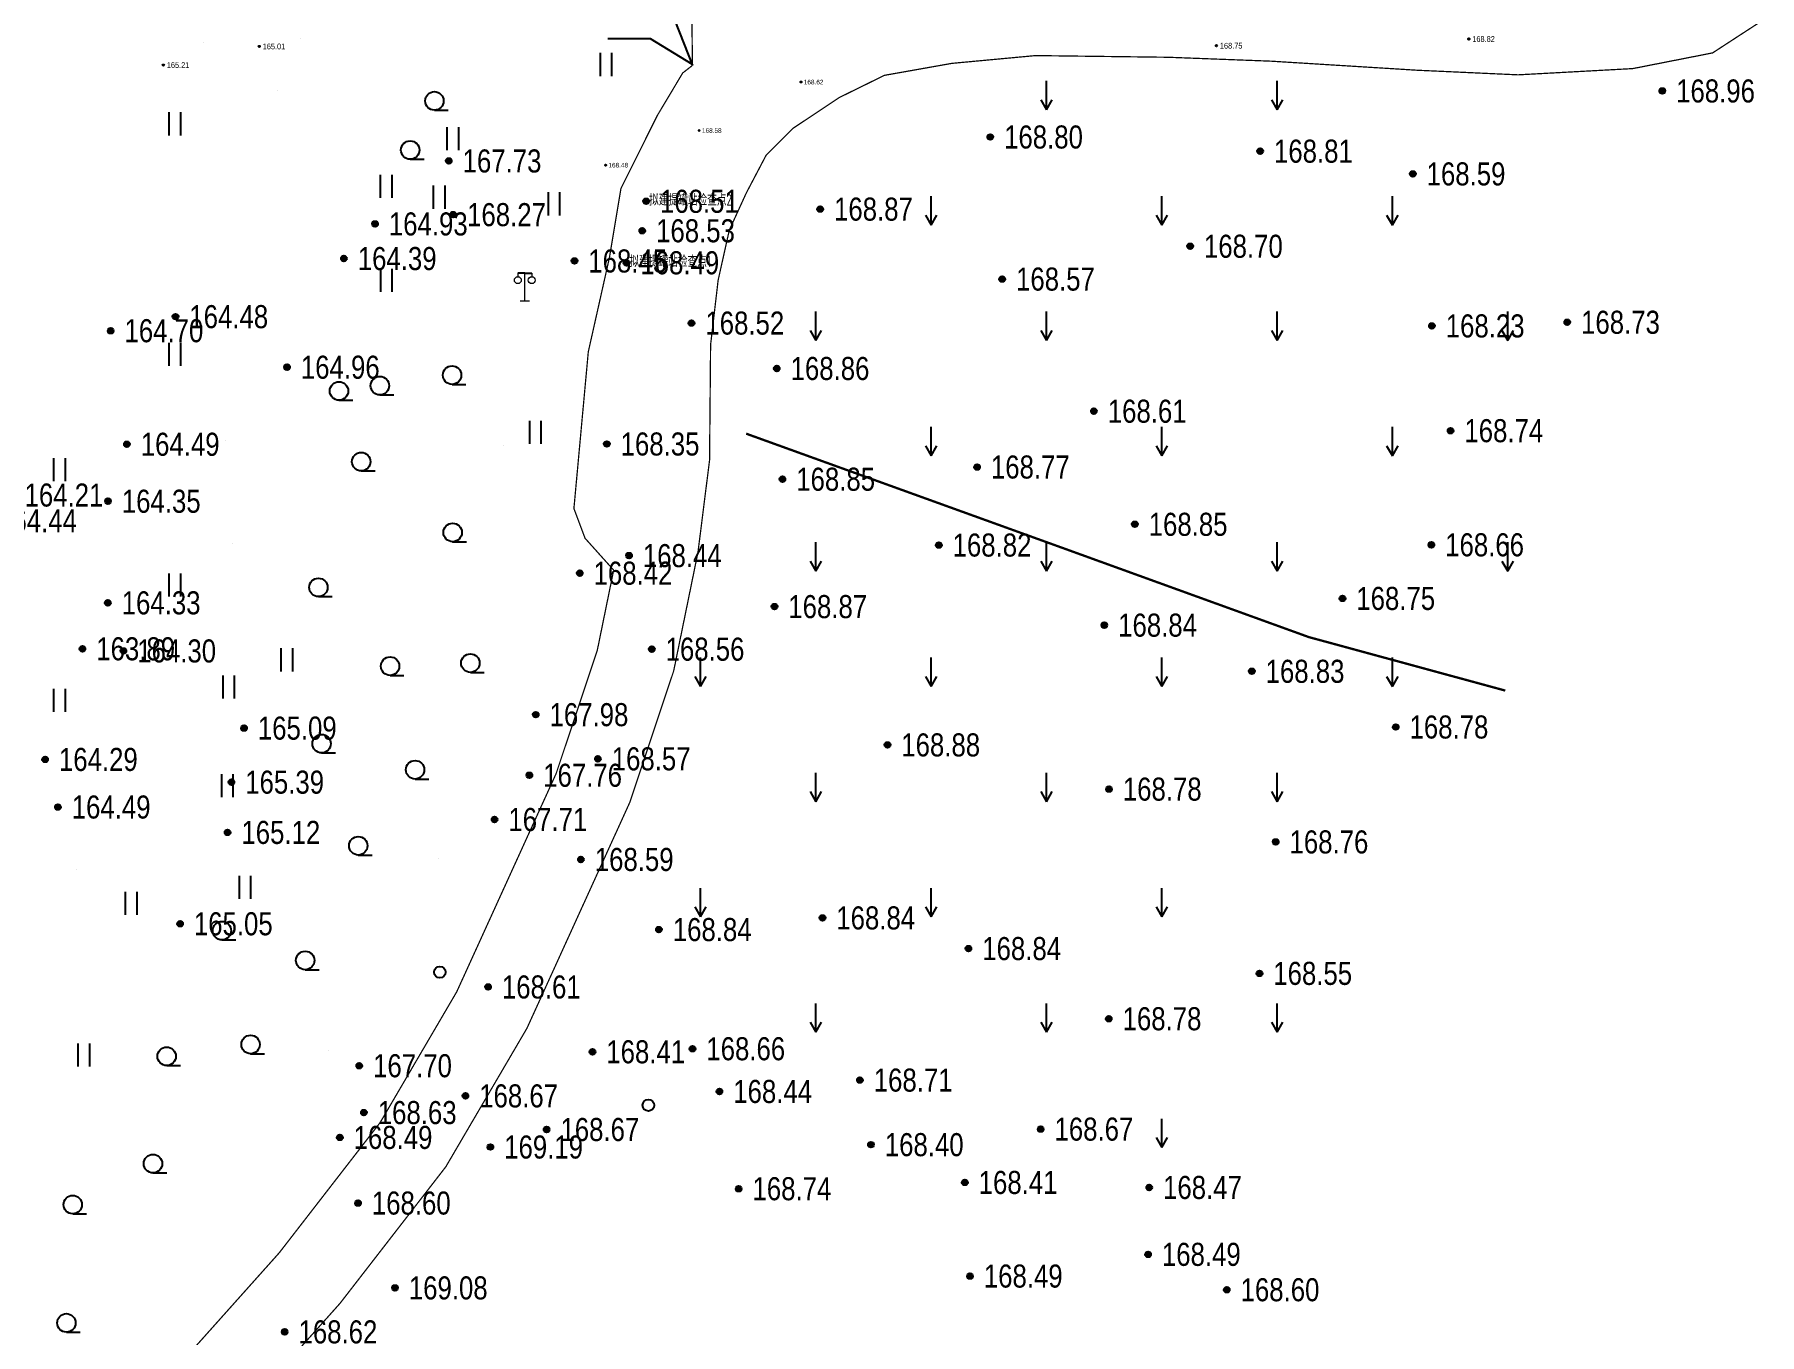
# Model space of a CAD drawing. Header units: inches. Extents: x 574207 to 574416, y 2880304 to 2880589.
# Drawn here: x 574325.8 to 574400.6, y 2880368.2 to 2880424.6 of the extents above; entities that cross this region are included whole.
import ezdxf
from ezdxf.enums import TextEntityAlignment as Align

# ---------------------------------------------------------------- set-up
doc = ezdxf.new("R2010")
doc.units = ezdxf.units.IN
doc.header["$MEASUREMENT"] = 0
doc.linetypes.add('X0', pattern=[4, 3, -1])
for name, color, linetype in [('DIM_LEAD', 3, 'Continuous'), ('DLDW', 8, 'Continuous'), ('DLSS', 8, 'Continuous'), ('DMTZ', 8, 'Continuous'), ('GCD', 8, 'Continuous'), ('GXYZ', 8, 'Continuous'), ('JMD', 8, 'Continuous'), ('SXSS', 5, 'Continuous'), ('YHJ_剖面_梁板', 4, 'Continuous'), ('ZBTZ', 8, 'Continuous'), ('zdh', 7, 'Continuous')]:
    doc.layers.add(name, color=color, linetype=linetype)
doc.styles.get("Standard").update_dxf_attribs({"font": 'arial.ttf'})
doc.styles.add('TSSD_Rein', font='tssdeng.shx', dxfattribs={"width": 0.7, "bigfont": 'hztxt.shx'})
doc.linetypes.add('10411', pattern='A,2,[150,AAA.SHX,S=0.5,R=0,X=0,Y=0.5],2,[151,AAA.SHX,S=1,R=0,X=0,Y=3],1e-11', length=4)
doc.linetypes.add('1161', pattern='A,0,[149,AAA.SHX,S=0.15,R=0,X=0,Y=0],-1.6', length=1.6)
doc.linetypes.add('444', pattern='A,4.5,[145,AAA.SHX,S=1,R=0,X=0,Y=1],4.5,-0.5,[146,AAA.SHX,S=1,R=0,X=0,Y=0],-0.5', length=10)

# ---------------------------------------------------------------- blocks, each defined once
blk = doc.blocks.new('gc200')
h = blk.add_hatch(color=256)
edge = h.paths.add_edge_path()
edge.add_arc((0, 0), 0.25, 0, 360)
blk.add_circle((0, 0), 0.25)
blk = doc.blocks.new('gc097')
at = {"lineweight": 15}
for p, q in [((-0.6, 2.4), (-0.6, 2.1)), ((0, 0), (0, 2.4)), ((0.6, 2.4), (0.6, 2.1)), ((-0.4, 0), (0.4, 0))]:
    blk.add_line(p, q, dxfattribs=at)
for q in [(-0.6, 2.4), (0.6, 2.4)]:
    blk.add_line((0, 2.4), q)
for centre in [(-0.6, 1.8), (0.6, 1.8)]:
    blk.add_circle(centre, 0.3, dxfattribs=at)
blk = doc.blocks.new('gc170')
at = {"linetype": 'Continuous'}
blk.add_circle((0, 0), 0.5, dxfattribs=at)
blk = doc.blocks.new('gc121')
for p, q in [((-0.5, 0), (-0.5, 2)), ((0.5, 0), (0.5, 2))]:
    blk.add_line(p, q)
blk = doc.blocks.new('gc208')
blk.add_line((0, -0.8), (1.2, -0.8))
blk.add_circle((0, 0), 0.8)
blk = doc.blocks.new('gc120')
for p, q in [((0, 0), (0, 2.5)), ((-0.5, 0.87), (0, 0)), ((0, 0), (0.5, 0.87))]:
    blk.add_line(p, q)

msp = doc.modelspace()

# ---------------------------------------------------------------- linework, layer by layer
at = {"layer": 'DIM_LEAD'}
for p, q in [((574352.518, 2880424.393), (574350.666, 2880424.393)), ((574354.336, 2880423.28), (574352.518, 2880424.393))]:
    msp.add_line(p, q, dxfattribs=at)
at = {"layer": 'DLSS', "color": 4, "linetype": 'Continuous', "const_width": 0.054, "elevation": 162.427, "flags": 128}
msp.add_lwpolyline([(574365.556, 2880459.47), (574365.813, 2880456.766), (574365.813, 2880453.845, -0.156145), (574360.823, 2880441.352, 0.202645), (574354.338, 2880423.243)], format="xyb", dxfattribs=at)
at = {"layer": 'DLSS', "color": 4, "linetype": 'Continuous', "elevation": 162.851, "flags": 128}
for points in [[(574400.581, 2880425.091, 0.054, 0.054, 0), (574398.575, 2880423.785, 0.054, 0.054, 0), (574395.114, 2880423.105, 0.054, 0.054, 0), (574390.14, 2880422.834, 0.054, 0.054, 0), (574385.762, 2880423.034, 0.054, 0.054, 0), (574379.422, 2880423.427, 0.054, 0.054, 0), (574374.97, 2880423.596, 0.054, 0.054, 0), (574369.218, 2880423.669, 0.054, 0.054, 0), (574365.584, 2880423.331, 0.054, 0.054, 0), (574362.661, 2880422.812, 0.054, 0.054, 0), (574360.703, 2880421.849, 0.054, 0.054, 0), (574358.706, 2880420.519, 0.054, 0.054, 0), (574357.534, 2880419.349, 0.054, 0.054, 0), (574356.674, 2880417.714, 0.054, 0.054, 0), (574355.936, 2880416.1, 0.054, 0.054, 0), (574355.452, 2880413.93, 0.054, 0.054, 0), (574355.125, 2880411.129, 0.054, 0.054, 0), (574355.08, 2880406.126, 0.054, 0.054, 0), (574354.579, 2880402.143, 0.054, 0.054, 0), (574353.525, 2880396.99, 0.054, 0.054, 0), (574351.617, 2880391.278, 0.054, 0.054, 0), (574347.161, 2880381.494, 0.054, 0.054, 0), (574343.643, 2880375.488, 0.054, 0.054, 0), (574339.053, 2880369.564, 0.054, 0.054, 0), (574325.969, 2880354.924, 0.054, 0.054, 0)], [(574273.778, 2880322.122, 0.054, 0.054, 0), (574282.54, 2880328.032, 0.054, 0.054, 0), (574286.622, 2880331.244, 0.054, 0.054, 0), (574292.125, 2880335.206, 0.054, 0.054, 0), (574295.344, 2880337.168, 0.054, 0.054, 0), (574301.896, 2880341.257, 0.054, 0.054, 0), (574308.683, 2880344.856, 0.054, 0.054, 0), (574313.934, 2880348.551, 0.054, 0.054, 0), (574323.529, 2880357.334, 0.054, 0.054, 0), (574336.419, 2880371.757, 0.054, 0.054, 0), (574340.799, 2880377.411, 0.054, 0.054, 0), (574344.116, 2880383.074, 0.054, 0.054, 0), (574348.426, 2880392.534, 0.054, 0.054, 0), (574350.211, 2880397.879, 0.054, 0.054, 0), (574350.922, 2880401.358, 0, 0, 0)]]:
    msp.add_lwpolyline(points, format="xyseb", dxfattribs=at)
at = {"layer": 'DLSS', "color": 4, "linetype": 'Continuous', "const_width": 0.054, "elevation": 162.202, "flags": 128}
msp.add_lwpolyline([(574350.922, 2880401.358), (574349.682, 2880402.74), (574349.198, 2880404.031), (574349.822, 2880410.827), (574350.742, 2880414.928), (574351.236, 2880417.901), (574352.815, 2880421.072), (574353.916, 2880422.915), (574354.338, 2880423.243)], dxfattribs=at)
at = {"layer": 'DMTZ', "linetype": '10411', "flags": 128}
for points, elevation in [([(574347.755, 2880400.224, 0.00000216, 0.00000216, 0), (574346.157, 2880406.535, 0.00000216, 0.00000216, 0), (574345.335, 2880414.016, 0.00000216, 0.00000216, 0), (574345.239, 2880419.707, 0.00000216, 0.00000216, 0), (574346.834, 2880425.112, 0.00000216, 0.00000216, 0), (574345.615, 2880433.187, 0.00000216, 0.00000216, 0), (574345.806, 2880442.237, 0.00000216, 0.00000216, 0), (574345.13, 2880452.059, 0.00000216, 0.00000216, 0), (574345.874, 2880468.791, 0.00000216, 0.00000216, 0), (574344.151, 2880475.253, 0.00000216, 0.00000216, 0), (574343.795, 2880481.962, 0.00000216, 0.00000216, 0), (574340.127, 2880491.202, 0.00000216, 0.00000216, 0), (574336.08, 2880503.767, 0.00000216, 0.00000216, 0)], 162.876), ([(574296.053, 2880345.275, 0.00000216, 0.00000216, 0), (574298.173, 2880347.513, 0.00000216, 0.00000216, 0), (574311.243, 2880356.502, 0.00000216, 0.00000216, 0), (574313.638, 2880359.329, 0.00000216, 0.00000216, 0), (574314.025, 2880361.384, 0.00000216, 0.00000216, 0), (574319.726, 2880366.53, 0.00000216, 0.00000216, 0), (574321.833, 2880366.41, 0.00000216, 0.00000216, 0), (574325.256, 2880366.678, 0.00000216, 0.00000216, 0), (574331.143, 2880372.589, 0.00000216, 0.00000216, 0), (574337.889, 2880379.453, 0.00000216, 0.00000216, 0), (574340.895, 2880384.267, 0.00000216, 0.00000216, 0), (574345.884, 2880393.709, 0.00000216, 0.00000216, 0), (574347.715, 2880400.227, 0.00000216, 0.00000216, 0)], 162.029)]:
    msp.add_lwpolyline(points, format="xyseb", dxfattribs=dict(at, elevation=elevation))
at = {"layer": 'JMD', "linetype": '444', "elevation": 162.836, "flags": 128}
msp.add_lwpolyline([(574349.666, 2880397.547, 0.00000216, 0.00000216, 0), (574347.489, 2880391.205, 0.00000216, 0.00000216, 0), (574346.363, 2880388.194, 0.00000216, 0.00000216, 0), (574344.404, 2880384.056, 0.00000216, 0.00000216, 0), (574343.373, 2880382.228, 0.00000216, 0.00000216, 0), (574341.4, 2880378.61, 0.00000216, 0.00000216, 0), (574339.441, 2880376.103, 0.00000216, 0.00000216, 0), (574334.216, 2880370.013, 0.00000216, 0.00000216, 0)], format="xyseb", dxfattribs=at)
at = {"layer": 'SXSS', "color": 5, "linetype": 'X0', "ltscale": 2, "elevation": 157.634, "flags": 128}
msp.add_lwpolyline([(574226.869, 2880304.053, 0.00000216, 0.00000216, 0), (574241.615, 2880313.216, 0.00000216, 0.00000216, 0), (574252.011, 2880318.032, 0.00000216, 0.00000216, 0), (574287.522, 2880346.779, 0.00000216, 0.00000216, 0), (574289.555, 2880349.909, 0.00000216, 0.00000216, 0), (574292.25, 2880351.254, 0.00000216, 0.00000216, 0), (574294.054, 2880354.102, 0.00000216, 0.00000216, 0), (574297.111, 2880356.043, 0.00000216, 0.00000216, 0), (574303.492, 2880356.731, 0.00000216, 0.00000216, 0), (574305.693, 2880358.751, 0.00000216, 0.00000216, 0), (574310.793, 2880364.367, 0.00000216, 0.00000216, 0), (574316.504, 2880371.691, 0.00000216, 0.00000216, 0), (574321.453, 2880375.645, 0.00000216, 0.00000216, 0), (574325.747, 2880381.728, 0.00000216, 0.00000216, 0), (574334.122, 2880399.865, 0.00000216, 0.00000216, 0), (574338.853, 2880413.95, 0.00000216, 0.00000216, 0), (574341.19, 2880420.009, 0.00000216, 0.00000216, 0), (574341.586, 2880428.725, 0.00000216, 0.00000216, 0), (574341.269, 2880440.778, 0.00000216, 0.00000216, 0), (574341.069, 2880462.461, 0.00000216, 0.00000216, 0), (574339.808, 2880474.625, 0.00000216, 0.00000216, 0), (574338.48, 2880482.055, 0.00000216, 0.00000216, 0), (574336.437, 2880488.663, 0.00000216, 0.00000216, 0), (574333.492, 2880496.445, 0.00000216, 0.00000216, 0)], format="xyseb", dxfattribs=at)
at = {"layer": 'YHJ_剖面_梁板', "color": 42}
msp.add_lwpolyline([(574363.408, 2880454.769), (574363.849, 2880453.179, -0.090191), (574362.615, 2880448.778), (574361.005, 2880445.99), (574356.894, 2880439.083), (574354.11, 2880431.881), (574353.182, 2880426.192), (574354.338, 2880423.243)], format="xyb", dxfattribs=at)
at = {"layer": 'ZBTZ', "linetype": '1161', "flags": 128}
for points, elevation in [([(574336.424, 2880422.211, 0.00000216, 0.00000216, 0), (574337.313, 2880424.272, 0.00000216, 0.00000216, 0), (574337.833, 2880426.974, 0.00000216, 0.00000216, 0), (574337.125, 2880435.79, 0.00000216, 0.00000216, 0), (574335.852, 2880436.68, 0.00000216, 0.00000216, 0), (574329.525, 2880435.779, 0.00000216, 0.00000216, 0), (574329.974, 2880432.87, 0.00000216, 0.00000216, 0), (574332.065, 2880429.217, 0.00000216, 0.00000216, 0), (574332.62, 2880427.861, 0.00000216, 0.00000216, 0), (574331.299, 2880426.68, 0.00000216, 0.00000216, 0), (574331.796, 2880425.054, 0.00000216, 0.00000216, 0)], 157.759), ([(574378.263, 2880371.319, 0.00000216, 0.00000216, 0), (574350.618, 2880381.939, 0.00000216, 0.00000216, 0), (574349.69, 2880383.563, 0.00000216, 0.00000216, 0), (574350.201, 2880385.089, 0.00000216, 0.00000216, 0), (574355.166, 2880398.267, 0.00000216, 0.00000216, 0), (574356.487, 2880406.151, 0.00000216, 0.00000216, 0), (574356.957, 2880413.595, 0.00000216, 0.00000216, 0), (574361.129, 2880421.199, 0.00000216, 0.00000216, 0), (574368.947, 2880422.73, 0.00000216, 0.00000216, 0), (574374.219, 2880422.576, 0.00000216, 0.00000216, 0), (574381.732, 2880421.958, 0.00000216, 0.00000216, 0), (574388.275, 2880421.505, 0.00000216, 0.00000216, 0), (574391.35, 2880419.726, 0.00000216, 0.00000216, 0), (574393.284, 2880416.279, 0.00000216, 0.00000216, 0), (574394.435, 2880412.217, 0.00000216, 0.00000216, 0), (574394.57, 2880409.099, 0.00000216, 0.00000216, 0), (574393.104, 2880404.166, 0.00000216, 0.00000216, 0), (574389.851, 2880396.628, 0.00000216, 0.00000216, 0), (574385.955, 2880389.15, 0.00000216, 0.00000216, 0), (574382.167, 2880382.761, 0.00000216, 0.00000216, 0), (574380.444, 2880379.33, 0.00000216, 0.00000216, 0), (574379.475, 2880375.128, 0.00000216, 0.00000216, 0), (574378.812, 2880373, 0.00000216, 0.00000216, 0)], 162.322)]:
    msp.add_lwpolyline(points, format="xyseb", close=True, dxfattribs=dict(at, elevation=elevation))
at = {"layer": 'ZBTZ', "linetype": 'Continuous', "flags": 128}
for points, elevation in [([(574354.005, 2880426.118, 0.00000216, 0.00000216, 0), (574354.103, 2880423.468, 0.00000216, 0.00000216, 0), (574352.895, 2880422.564, 0.00000216, 0.00000216, 0), (574351.746, 2880419.85, 0.00000216, 0.00000216, 0), (574350.589, 2880417.368, 0.00000216, 0.00000216, 0), (574349.554, 2880412.75, 0.00000216, 0.00000216, 0), (574348.755, 2880408.835, 0.00000216, 0.00000216, 0), (574348.844, 2880405.916, 0.00000216, 0.00000216, 0), (574349.013, 2880403.136, 0.00000216, 0.00000216, 0), (574350.484, 2880401.516, 0.00000216, 0.00000216, 0), (574350.262, 2880399.353, 0.00000216, 0.00000216, 0), (574349.644, 2880397.782, 0.00000216, 0.00000216, 0), (574347.882, 2880399.231, 0.00000216, 0.00000216, 0), (574347.826, 2880400.728, 0.00000216, 0.00000216, 0), (574346.492, 2880406.435, 0.00000216, 0.00000216, 0), (574345.743, 2880413.5, 0.00000216, 0.00000216, 0), (574345.595, 2880417.844, 0.00000216, 0.00000216, 0), (574345.633, 2880420.109, 0.00000216, 0.00000216, 0), (574346.72, 2880424.003, 0.00000216, 0.00000216, 0), (574347.226, 2880425.761, 0.00000216, 0.00000216, 0)], 162.324), ([(574296.203, 2880367.779, 0.00000216, 0.00000216, 0), (574299.494, 2880370.488, 0.00000216, 0.00000216, 0), (574302.299, 2880370.472, 0.00000216, 0.00000216, 0), (574306.619, 2880377.734, 0.00000216, 0.00000216, 0), (574311.764, 2880386.116, 0.00000216, 0.00000216, 0), (574313.716, 2880389.122, 0.00000216, 0.00000216, 0), (574317.97, 2880396.908, 0.00000216, 0.00000216, 0), (574322.638, 2880403.351, 0.00000216, 0.00000216, 0), (574324.762, 2880404.288, 0.00000216, 0.00000216, 0), (574330.325, 2880419.666, 0.00000216, 0.00000216, 0), (574331.757, 2880424.563, 0.00000216, 0.00000216, 0), (574336.383, 2880422.248, 0.00000216, 0.00000216, 0), (574331.643, 2880408.871, 0.00000216, 0.00000216, 0), (574330.866, 2880406.264, 0.00000216, 0.00000216, 0), (574335.925, 2880407.364, 0.00000216, 0.00000216, 0), (574336.226, 2880406.835, 0.00000216, 0.00000216, 0), (574330.147, 2880392.546, 0.00000216, 0.00000216, 0), (574323.892, 2880382.193, 0.00000217, 0.00000217, 0), (574317.211, 2880376.565, 0.00000216, 0.00000216, 0), (574311.222, 2880372.416, 0.00000216, 0.00000216, 0), (574305.49, 2880366.132, 0.00000216, 0.00000216, 0)], 157.738), ([(574356.668, 2880407.276, 0.1, 0.1, 0), (574370.264, 2880402.366, 0.1, 0.1, 0), (574381.067, 2880398.455, 0.1, 0.1, 0), (574389.585, 2880396.136, 0.1, 0.1, 0)], 162.209)]:
    msp.add_lwpolyline(points, format="xyseb", dxfattribs=dict(at, elevation=elevation))
at = {"layer": 'zdh', "linetype": 'Continuous'}
for p in [(574352.331, 2880417.351, 168.508), (574351.48, 2880414.685, 168.491)]:
    msp.add_point(p, dxfattribs=at)

# ---------------------------------------------------------------- block references
at = {"layer": 'DLDW', "linetype": 'Continuous', "xscale": 0.5, "yscale": 0.5}
msp.add_blockref('gc097', (574347.067, 2880413.032, 163.124), dxfattribs=at)
at = {"layer": 'GCD', "linetype": 'Continuous'}
ref = msp.add_blockref('gc200', (574388.004, 2880424.388, 168.816), dxfattribs=dict(at, xscale=0.125, yscale=0.125, zscale=0.125))
ref.add_attrib('height', '168.82', dxfattribs={"linetype": 'Continuous', "height": 0.25, "width": 0.8}).set_placement((574388.154, 2880424.388, 168.816), align=Align.MIDDLE_LEFT)
ref = msp.add_blockref('gc200', (574335.553, 2880424.065, 165.014), dxfattribs=dict(at, xscale=0.125, yscale=0.125, zscale=0.125))
ref.add_attrib('height', '165.01', dxfattribs={"linetype": 'Continuous', "height": 0.25, "width": 0.8}).set_placement((574335.703, 2880424.065, 165.014), align=Align.MIDDLE_LEFT)
ref = msp.add_blockref('gc200', (574377.059, 2880424.097, 168.754), dxfattribs=dict(at, xscale=0.125, yscale=0.125, zscale=0.125))
ref.add_attrib('height', '168.75', dxfattribs={"linetype": 'Continuous', "height": 0.25, "width": 0.8}).set_placement((574377.209, 2880424.097, 168.754), align=Align.MIDDLE_LEFT)
ref = msp.add_blockref('gc200', (574331.395, 2880423.258, 165.213), dxfattribs=dict(at, xscale=0.125, yscale=0.125, zscale=0.125))
ref.add_attrib('height', '165.21', dxfattribs={"linetype": 'Continuous', "height": 0.25, "width": 0.8}).set_placement((574331.545, 2880423.258, 165.213), align=Align.MIDDLE_LEFT)
ref = msp.add_blockref('gc200', (574359.046, 2880422.521, 168.617), dxfattribs=dict(at, xscale=0.1, yscale=0.1, zscale=0.1))
ref.add_attrib('height', '168.62', dxfattribs={"linetype": 'Continuous', "height": 0.2, "width": 0.8}).set_placement((574359.166, 2880422.521, 168.617), align=Align.MIDDLE_LEFT)
ref = msp.add_blockref('gc200', (574396.393, 2880422.135, 168.959), dxfattribs=dict(at, xscale=0.5, yscale=0.5, zscale=0.5))
ref.add_attrib('height', '168.96', dxfattribs={"linetype": 'Continuous', "height": 1, "width": 0.8}).set_placement((574396.993, 2880422.135, 168.959), align=Align.MIDDLE_LEFT)
ref = msp.add_blockref('gc200', (574354.63, 2880420.42, 168.579), dxfattribs=dict(at, xscale=0.1, yscale=0.1, zscale=0.1))
ref.add_attrib('height', '168.58', dxfattribs={"linetype": 'Continuous', "height": 0.2, "width": 0.8}).set_placement((574354.75, 2880420.42, 168.579), align=Align.MIDDLE_LEFT)
ref = msp.add_blockref('gc200', (574367.252, 2880420.139, 168.798), dxfattribs=dict(at, xscale=0.5, yscale=0.5, zscale=0.5))
ref.add_attrib('height', '168.80', dxfattribs={"linetype": 'Continuous', "height": 1, "width": 0.8}).set_placement((574367.852, 2880420.139, 168.798), align=Align.MIDDLE_LEFT)
ref = msp.add_blockref('gc200', (574378.956, 2880419.525, 168.81), dxfattribs=dict(at, xscale=0.5, yscale=0.5, zscale=0.5))
ref.add_attrib('height', '168.81', dxfattribs={"linetype": 'Continuous', "height": 1, "width": 0.8}).set_placement((574379.556, 2880419.525, 168.81), align=Align.MIDDLE_LEFT)
ref = msp.add_blockref('gc200', (574343.772, 2880419.1, 167.728), dxfattribs=dict(at, xscale=0.5, yscale=0.5, zscale=0.5))
ref.add_attrib('height', '167.73', dxfattribs={"linetype": 'Continuous', "height": 1, "width": 0.8}).set_placement((574344.372, 2880419.1, 167.728), align=Align.MIDDLE_LEFT)
ref = msp.add_blockref('gc200', (574350.575, 2880418.918, 168.484), dxfattribs=dict(at, xscale=0.1, yscale=0.1, zscale=0.1))
ref.add_attrib('height', '168.48', dxfattribs={"linetype": 'Continuous', "height": 0.2, "width": 0.8}).set_placement((574350.695, 2880418.918, 168.484), align=Align.MIDDLE_LEFT)
ref = msp.add_blockref('gc200', (574385.574, 2880418.539, 168.592), dxfattribs=dict(at, xscale=0.5, yscale=0.5, zscale=0.5))
ref.add_attrib('height', '168.59', dxfattribs={"linetype": 'Continuous', "height": 1, "width": 0.8}).set_placement((574386.174, 2880418.539, 168.592), align=Align.MIDDLE_LEFT)
ref = msp.add_blockref('gc200', (574352.331, 2880417.351, 168.508), dxfattribs=dict(at, xscale=0.5, yscale=0.5, zscale=0.5))
ref.add_attrib('height', '168.51', dxfattribs={"linetype": 'Continuous', "height": 1, "width": 0.8}).set_placement((574352.931, 2880417.351, 168.508), align=Align.MIDDLE_LEFT)
ref = msp.add_blockref('gc200', (574343.966, 2880416.772, 168.265), dxfattribs=dict(at, xscale=0.5, yscale=0.5, zscale=0.5))
ref.add_attrib('height', '168.27', dxfattribs={"linetype": 'Continuous', "height": 1, "width": 0.8}).set_placement((574344.566, 2880416.772, 168.265), align=Align.MIDDLE_LEFT)
ref = msp.add_blockref('gc200', (574359.878, 2880417.012, 168.869), dxfattribs=dict(at, xscale=0.5, yscale=0.5, zscale=0.5))
ref.add_attrib('height', '168.87', dxfattribs={"linetype": 'Continuous', "height": 1, "width": 0.8}).set_placement((574360.478, 2880417.012, 168.869), align=Align.MIDDLE_LEFT)
ref = msp.add_blockref('gc200', (574340.574, 2880416.37, 164.932), dxfattribs=dict(at, xscale=0.5, yscale=0.5, zscale=0.5))
ref.add_attrib('height', '164.93', dxfattribs={"linetype": 'Continuous', "height": 1, "width": 0.8}).set_placement((574341.174, 2880416.37, 164.932), align=Align.MIDDLE_LEFT)
ref = msp.add_blockref('gc200', (574352.162, 2880416.073, 168.526), dxfattribs=dict(at, xscale=0.5, yscale=0.5, zscale=0.5))
ref.add_attrib('height', '168.53', dxfattribs={"linetype": 'Continuous', "height": 1, "width": 0.8}).set_placement((574352.762, 2880416.073, 168.526), align=Align.MIDDLE_LEFT)
ref = msp.add_blockref('gc200', (574375.919, 2880415.402, 168.695), dxfattribs=dict(at, xscale=0.5, yscale=0.5, zscale=0.5))
ref.add_attrib('height', '168.70', dxfattribs={"linetype": 'Continuous', "height": 1, "width": 0.8}).set_placement((574376.519, 2880415.402, 168.695), align=Align.MIDDLE_LEFT)
ref = msp.add_blockref('gc200', (574339.226, 2880414.869, 164.386), dxfattribs=dict(at, xscale=0.5, yscale=0.5, zscale=0.5))
ref.add_attrib('height', '164.39', dxfattribs={"linetype": 'Continuous', "height": 1, "width": 0.8}).set_placement((574339.826, 2880414.869, 164.386), align=Align.MIDDLE_LEFT)
ref = msp.add_blockref('gc200', (574349.222, 2880414.763, 168.454), dxfattribs=dict(at, xscale=0.5, yscale=0.5, zscale=0.5))
ref.add_attrib('height', '168.45', dxfattribs={"linetype": 'Continuous', "height": 1, "width": 0.8}).set_placement((574349.822, 2880414.763, 168.454), align=Align.MIDDLE_LEFT)
ref = msp.add_blockref('gc200', (574351.48, 2880414.685, 168.491), dxfattribs=dict(at, xscale=0.5, yscale=0.5, zscale=0.5))
ref.add_attrib('height', '168.49', dxfattribs={"linetype": 'Continuous', "height": 1, "width": 0.8}).set_placement((574352.08, 2880414.685, 168.491), align=Align.MIDDLE_LEFT)
ref = msp.add_blockref('gc200', (574367.77, 2880413.979, 168.568), dxfattribs=dict(at, xscale=0.5, yscale=0.5, zscale=0.5))
ref.add_attrib('height', '168.57', dxfattribs={"linetype": 'Continuous', "height": 1, "width": 0.8}).set_placement((574368.37, 2880413.979, 168.568), align=Align.MIDDLE_LEFT)
ref = msp.add_blockref('gc200', (574331.922, 2880412.349, 164.48), dxfattribs=dict(at, xscale=0.5, yscale=0.5, zscale=0.5))
ref.add_attrib('height', '164.48', dxfattribs={"linetype": 'Continuous', "height": 1, "width": 0.8}).set_placement((574332.522, 2880412.349, 164.48), align=Align.MIDDLE_LEFT)
ref = msp.add_blockref('gc200', (574354.299, 2880412.071, 168.519), dxfattribs=dict(at, xscale=0.5, yscale=0.5, zscale=0.5))
ref.add_attrib('height', '168.52', dxfattribs={"linetype": 'Continuous', "height": 1, "width": 0.8}).set_placement((574354.899, 2880412.071, 168.519), align=Align.MIDDLE_LEFT)
ref = msp.add_blockref('gc200', (574392.271, 2880412.106, 168.732), dxfattribs=dict(at, xscale=0.5, yscale=0.5, zscale=0.5))
ref.add_attrib('height', '168.73', dxfattribs={"linetype": 'Continuous', "height": 1, "width": 0.8}).set_placement((574392.871, 2880412.106, 168.732), align=Align.MIDDLE_LEFT)
ref = msp.add_blockref('gc200', (574329.111, 2880411.74, 164.696), dxfattribs=dict(at, xscale=0.5, yscale=0.5, zscale=0.5))
ref.add_attrib('height', '164.70', dxfattribs={"linetype": 'Continuous', "height": 1, "width": 0.8}).set_placement((574329.711, 2880411.74, 164.696), align=Align.MIDDLE_LEFT)
ref = msp.add_blockref('gc200', (574386.402, 2880411.948, 168.232), dxfattribs=dict(at, xscale=0.5, yscale=0.5, zscale=0.5))
ref.add_attrib('height', '168.23', dxfattribs={"linetype": 'Continuous', "height": 1, "width": 0.8}).set_placement((574387.002, 2880411.948, 168.232), align=Align.MIDDLE_LEFT)
ref = msp.add_blockref('gc200', (574336.758, 2880410.158, 164.959), dxfattribs=dict(at, xscale=0.5, yscale=0.5, zscale=0.5))
ref.add_attrib('height', '164.96', dxfattribs={"linetype": 'Continuous', "height": 1, "width": 0.8}).set_placement((574337.358, 2880410.158, 164.959), align=Align.MIDDLE_LEFT)
ref = msp.add_blockref('gc200', (574357.995, 2880410.102, 168.857), dxfattribs=dict(at, xscale=0.5, yscale=0.5, zscale=0.5))
ref.add_attrib('height', '168.86', dxfattribs={"linetype": 'Continuous', "height": 1, "width": 0.8}).set_placement((574358.595, 2880410.102, 168.857), align=Align.MIDDLE_LEFT)
ref = msp.add_blockref('gc200', (574371.748, 2880408.25, 168.613), dxfattribs=dict(at, xscale=0.5, yscale=0.5, zscale=0.5))
ref.add_attrib('height', '168.61', dxfattribs={"linetype": 'Continuous', "height": 1, "width": 0.8}).set_placement((574372.348, 2880408.25, 168.613), align=Align.MIDDLE_LEFT)
ref = msp.add_blockref('gc200', (574329.816, 2880406.817, 164.494), dxfattribs=dict(at, xscale=0.5, yscale=0.5, zscale=0.5))
ref.add_attrib('height', '164.49', dxfattribs={"linetype": 'Continuous', "height": 1, "width": 0.8}).set_placement((574330.416, 2880406.817, 164.494), align=Align.MIDDLE_LEFT)
ref = msp.add_blockref('gc200', (574350.624, 2880406.828, 168.353), dxfattribs=dict(at, xscale=0.5, yscale=0.5, zscale=0.5))
ref.add_attrib('height', '168.35', dxfattribs={"linetype": 'Continuous', "height": 1, "width": 0.8}).set_placement((574351.224, 2880406.828, 168.353), align=Align.MIDDLE_LEFT)
ref = msp.add_blockref('gc200', (574387.212, 2880407.405, 168.743), dxfattribs=dict(at, xscale=0.5, yscale=0.5, zscale=0.5))
ref.add_attrib('height', '168.74', dxfattribs={"linetype": 'Continuous', "height": 1, "width": 0.8}).set_placement((574387.812, 2880407.405, 168.743), align=Align.MIDDLE_LEFT)
ref = msp.add_blockref('gc200', (574358.238, 2880405.301, 168.852), dxfattribs=dict(at, xscale=0.5, yscale=0.5, zscale=0.5))
ref.add_attrib('height', '168.85', dxfattribs={"linetype": 'Continuous', "height": 1, "width": 0.8}).set_placement((574358.838, 2880405.301, 168.852), align=Align.MIDDLE_LEFT)
ref = msp.add_blockref('gc200', (574366.68, 2880405.83, 168.768), dxfattribs=dict(at, xscale=0.5, yscale=0.5, zscale=0.5))
ref.add_attrib('height', '168.77', dxfattribs={"linetype": 'Continuous', "height": 1, "width": 0.8}).set_placement((574367.28, 2880405.83, 168.768), align=Align.MIDDLE_LEFT)
ref = msp.add_blockref('gc200', (574324.777, 2880404.615, 164.206), dxfattribs=dict(at, xscale=0.5, yscale=0.5, zscale=0.5))
ref.add_attrib('height', '164.21', dxfattribs={"linetype": 'Continuous', "height": 1, "width": 0.8}).set_placement((574325.377, 2880404.615, 164.206), align=Align.MIDDLE_LEFT)
ref = msp.add_blockref('gc200', (574328.995, 2880404.347, 164.348), dxfattribs=dict(at, xscale=0.5, yscale=0.5, zscale=0.5))
ref.add_attrib('height', '164.35', dxfattribs={"linetype": 'Continuous', "height": 1, "width": 0.8}).set_placement((574329.595, 2880404.347, 164.348), align=Align.MIDDLE_LEFT)
ref = msp.add_blockref('gc200', (574323.629, 2880403.5, 164.439), dxfattribs=dict(at, xscale=0.5, yscale=0.5, zscale=0.5))
ref.add_attrib('height', '164.44', dxfattribs={"linetype": 'Continuous', "height": 1, "width": 0.8}).set_placement((574324.229, 2880403.5, 164.439), align=Align.MIDDLE_LEFT)
ref = msp.add_blockref('gc200', (574373.522, 2880403.346, 168.85), dxfattribs=dict(at, xscale=0.5, yscale=0.5, zscale=0.5))
ref.add_attrib('height', '168.85', dxfattribs={"linetype": 'Continuous', "height": 1, "width": 0.8}).set_placement((574374.122, 2880403.346, 168.85), align=Align.MIDDLE_LEFT)
ref = msp.add_blockref('gc200', (574365.02, 2880402.447, 168.822), dxfattribs=dict(at, xscale=0.5, yscale=0.5, zscale=0.5))
ref.add_attrib('height', '168.82', dxfattribs={"linetype": 'Continuous', "height": 1, "width": 0.8}).set_placement((574365.62, 2880402.447, 168.822), align=Align.MIDDLE_LEFT)
ref = msp.add_blockref('gc200', (574386.379, 2880402.457, 168.66), dxfattribs=dict(at, xscale=0.5, yscale=0.5, zscale=0.5))
ref.add_attrib('height', '168.66', dxfattribs={"linetype": 'Continuous', "height": 1, "width": 0.8}).set_placement((574386.979, 2880402.457, 168.66), align=Align.MIDDLE_LEFT)
ref = msp.add_blockref('gc200', (574351.588, 2880401.988, 168.436), dxfattribs=dict(at, xscale=0.5, yscale=0.5, zscale=0.5))
ref.add_attrib('height', '168.44', dxfattribs={"linetype": 'Continuous', "height": 1, "width": 0.8}).set_placement((574352.188, 2880401.988, 168.436), align=Align.MIDDLE_LEFT)
ref = msp.add_blockref('gc200', (574349.451, 2880401.227, 168.418), dxfattribs=dict(at, xscale=0.5, yscale=0.5, zscale=0.5))
ref.add_attrib('height', '168.42', dxfattribs={"linetype": 'Continuous', "height": 1, "width": 0.8}).set_placement((574350.051, 2880401.227, 168.418), align=Align.MIDDLE_LEFT)
ref = msp.add_blockref('gc200', (574382.525, 2880400.132, 168.746), dxfattribs=dict(at, xscale=0.5, yscale=0.5, zscale=0.5))
ref.add_attrib('height', '168.75', dxfattribs={"linetype": 'Continuous', "height": 1, "width": 0.8}).set_placement((574383.125, 2880400.132, 168.746), align=Align.MIDDLE_LEFT)
ref = msp.add_blockref('gc200', (574328.989, 2880399.94, 164.327), dxfattribs=dict(at, xscale=0.5, yscale=0.5, zscale=0.5))
ref.add_attrib('height', '164.33', dxfattribs={"linetype": 'Continuous', "height": 1, "width": 0.8}).set_placement((574329.589, 2880399.94, 164.327), align=Align.MIDDLE_LEFT)
ref = msp.add_blockref('gc200', (574357.895, 2880399.777, 168.868), dxfattribs=dict(at, xscale=0.5, yscale=0.5, zscale=0.5))
ref.add_attrib('height', '168.87', dxfattribs={"linetype": 'Continuous', "height": 1, "width": 0.8}).set_placement((574358.495, 2880399.777, 168.868), align=Align.MIDDLE_LEFT)
ref = msp.add_blockref('gc200', (574372.198, 2880398.974, 168.835), dxfattribs=dict(at, xscale=0.5, yscale=0.5, zscale=0.5))
ref.add_attrib('height', '168.84', dxfattribs={"linetype": 'Continuous', "height": 1, "width": 0.8}).set_placement((574372.798, 2880398.974, 168.835), align=Align.MIDDLE_LEFT)
ref = msp.add_blockref('gc200', (574327.887, 2880397.948, 163.889), dxfattribs=dict(at, xscale=0.5, yscale=0.5, zscale=0.5))
ref.add_attrib('height', '163.89', dxfattribs={"linetype": 'Continuous', "height": 1, "width": 0.8}).set_placement((574328.487, 2880397.948, 163.889), align=Align.MIDDLE_LEFT)
ref = msp.add_blockref('gc200', (574329.664, 2880397.855, 164.302), dxfattribs=dict(at, xscale=0.5, yscale=0.5, zscale=0.5))
ref.add_attrib('height', '164.30', dxfattribs={"linetype": 'Continuous', "height": 1, "width": 0.8}).set_placement((574330.264, 2880397.855, 164.302), align=Align.MIDDLE_LEFT)
ref = msp.add_blockref('gc200', (574352.575, 2880397.932, 168.557), dxfattribs=dict(at, xscale=0.5, yscale=0.5, zscale=0.5))
ref.add_attrib('height', '168.56', dxfattribs={"linetype": 'Continuous', "height": 1, "width": 0.8}).set_placement((574353.175, 2880397.932, 168.557), align=Align.MIDDLE_LEFT)
ref = msp.add_blockref('gc200', (574378.593, 2880396.972, 168.832), dxfattribs=dict(at, xscale=0.5, yscale=0.5, zscale=0.5))
ref.add_attrib('height', '168.83', dxfattribs={"linetype": 'Continuous', "height": 1, "width": 0.8}).set_placement((574379.193, 2880396.972, 168.832), align=Align.MIDDLE_LEFT)
ref = msp.add_blockref('gc200', (574347.542, 2880395.092, 167.977), dxfattribs=dict(at, xscale=0.5, yscale=0.5, zscale=0.5))
ref.add_attrib('height', '167.98', dxfattribs={"linetype": 'Continuous', "height": 1, "width": 0.8}).set_placement((574348.142, 2880395.092, 167.977), align=Align.MIDDLE_LEFT)
ref = msp.add_blockref('gc200', (574334.893, 2880394.509, 165.093), dxfattribs=dict(at, xscale=0.5, yscale=0.5, zscale=0.5))
ref.add_attrib('height', '165.09', dxfattribs={"linetype": 'Continuous', "height": 1, "width": 0.8}).set_placement((574335.493, 2880394.509, 165.093), align=Align.MIDDLE_LEFT)
ref = msp.add_blockref('gc200', (574384.833, 2880394.557, 168.782), dxfattribs=dict(at, xscale=0.5, yscale=0.5, zscale=0.5))
ref.add_attrib('height', '168.78', dxfattribs={"linetype": 'Continuous', "height": 1, "width": 0.8}).set_placement((574385.433, 2880394.557, 168.782), align=Align.MIDDLE_LEFT)
ref = msp.add_blockref('gc200', (574362.794, 2880393.781, 168.875), dxfattribs=dict(at, xscale=0.5, yscale=0.5, zscale=0.5))
ref.add_attrib('height', '168.88', dxfattribs={"linetype": 'Continuous', "height": 1, "width": 0.8}).set_placement((574363.394, 2880393.781, 168.875), align=Align.MIDDLE_LEFT)
ref = msp.add_blockref('gc200', (574326.268, 2880393.151, 164.288), dxfattribs=dict(at, xscale=0.5, yscale=0.5, zscale=0.5))
ref.add_attrib('height', '164.29', dxfattribs={"linetype": 'Continuous', "height": 1, "width": 0.8}).set_placement((574326.868, 2880393.151, 164.288), align=Align.MIDDLE_LEFT)
ref = msp.add_blockref('gc200', (574350.238, 2880393.177, 168.571), dxfattribs=dict(at, xscale=0.5, yscale=0.5, zscale=0.5))
ref.add_attrib('height', '168.57', dxfattribs={"linetype": 'Continuous', "height": 1, "width": 0.8}).set_placement((574350.838, 2880393.177, 168.571), align=Align.MIDDLE_LEFT)
ref = msp.add_blockref('gc200', (574334.346, 2880392.166, 165.393), dxfattribs=dict(at, xscale=0.5, yscale=0.5, zscale=0.5))
ref.add_attrib('height', '165.39', dxfattribs={"linetype": 'Continuous', "height": 1, "width": 0.8}).set_placement((574334.946, 2880392.166, 165.393), align=Align.MIDDLE_LEFT)
ref = msp.add_blockref('gc200', (574347.266, 2880392.465, 167.759), dxfattribs=dict(at, xscale=0.5, yscale=0.5, zscale=0.5))
ref.add_attrib('height', '167.76', dxfattribs={"linetype": 'Continuous', "height": 1, "width": 0.8}).set_placement((574347.866, 2880392.465, 167.759), align=Align.MIDDLE_LEFT)
ref = msp.add_blockref('gc200', (574372.401, 2880391.864, 168.778), dxfattribs=dict(at, xscale=0.5, yscale=0.5, zscale=0.5))
ref.add_attrib('height', '168.78', dxfattribs={"linetype": 'Continuous', "height": 1, "width": 0.8}).set_placement((574373.001, 2880391.864, 168.778), align=Align.MIDDLE_LEFT)
ref = msp.add_blockref('gc200', (574326.823, 2880391.088, 164.491), dxfattribs=dict(at, xscale=0.5, yscale=0.5, zscale=0.5))
ref.add_attrib('height', '164.49', dxfattribs={"linetype": 'Continuous', "height": 1, "width": 0.8}).set_placement((574327.423, 2880391.088, 164.491), align=Align.MIDDLE_LEFT)
ref = msp.add_blockref('gc200', (574345.757, 2880390.547, 167.714), dxfattribs=dict(at, xscale=0.5, yscale=0.5, zscale=0.5))
ref.add_attrib('height', '167.71', dxfattribs={"linetype": 'Continuous', "height": 1, "width": 0.8}).set_placement((574346.357, 2880390.547, 167.714), align=Align.MIDDLE_LEFT)
ref = msp.add_blockref('gc200', (574334.18, 2880389.987, 165.119), dxfattribs=dict(at, xscale=0.5, yscale=0.5, zscale=0.5))
ref.add_attrib('height', '165.12', dxfattribs={"linetype": 'Continuous', "height": 1, "width": 0.8}).set_placement((574334.78, 2880389.987, 165.119), align=Align.MIDDLE_LEFT)
ref = msp.add_blockref('gc200', (574379.629, 2880389.574, 168.757), dxfattribs=dict(at, xscale=0.5, yscale=0.5, zscale=0.5))
ref.add_attrib('height', '168.76', dxfattribs={"linetype": 'Continuous', "height": 1, "width": 0.8}).set_placement((574380.229, 2880389.574, 168.757), align=Align.MIDDLE_LEFT)
ref = msp.add_blockref('gc200', (574349.503, 2880388.813, 168.587), dxfattribs=dict(at, xscale=0.5, yscale=0.5, zscale=0.5))
ref.add_attrib('height', '168.59', dxfattribs={"linetype": 'Continuous', "height": 1, "width": 0.8}).set_placement((574350.103, 2880388.813, 168.587), align=Align.MIDDLE_LEFT)
ref = msp.add_blockref('gc200', (574332.119, 2880386.025, 165.046), dxfattribs=dict(at, xscale=0.5, yscale=0.5, zscale=0.5))
ref.add_attrib('height', '165.05', dxfattribs={"linetype": 'Continuous', "height": 1, "width": 0.8}).set_placement((574332.719, 2880386.025, 165.046), align=Align.MIDDLE_LEFT)
ref = msp.add_blockref('gc200', (574359.976, 2880386.28, 168.84), dxfattribs=dict(at, xscale=0.5, yscale=0.5, zscale=0.5))
ref.add_attrib('height', '168.84', dxfattribs={"linetype": 'Continuous', "height": 1, "width": 0.8}).set_placement((574360.576, 2880386.28, 168.84), align=Align.MIDDLE_LEFT)
ref = msp.add_blockref('gc200', (574352.886, 2880385.773, 168.836), dxfattribs=dict(at, xscale=0.5, yscale=0.5, zscale=0.5))
ref.add_attrib('height', '168.84', dxfattribs={"linetype": 'Continuous', "height": 1, "width": 0.8}).set_placement((574353.486, 2880385.773, 168.836), align=Align.MIDDLE_LEFT)
ref = msp.add_blockref('gc200', (574366.305, 2880384.95, 168.844), dxfattribs=dict(at, xscale=0.5, yscale=0.5, zscale=0.5))
ref.add_attrib('height', '168.84', dxfattribs={"linetype": 'Continuous', "height": 1, "width": 0.8}).set_placement((574366.905, 2880384.95, 168.844), align=Align.MIDDLE_LEFT)
ref = msp.add_blockref('gc200', (574378.925, 2880383.875, 168.546), dxfattribs=dict(at, xscale=0.5, yscale=0.5, zscale=0.5))
ref.add_attrib('height', '168.55', dxfattribs={"linetype": 'Continuous', "height": 1, "width": 0.8}).set_placement((574379.525, 2880383.875, 168.546), align=Align.MIDDLE_LEFT)
ref = msp.add_blockref('gc200', (574345.476, 2880383.285, 168.606), dxfattribs=dict(at, xscale=0.5, yscale=0.5, zscale=0.5))
ref.add_attrib('height', '168.61', dxfattribs={"linetype": 'Continuous', "height": 1, "width": 0.8}).set_placement((574346.076, 2880383.285, 168.606), align=Align.MIDDLE_LEFT)
ref = msp.add_blockref('gc200', (574372.391, 2880381.908, 168.784), dxfattribs=dict(at, xscale=0.5, yscale=0.5, zscale=0.5))
ref.add_attrib('height', '168.78', dxfattribs={"linetype": 'Continuous', "height": 1, "width": 0.8}).set_placement((574372.991, 2880381.908, 168.784), align=Align.MIDDLE_LEFT)
ref = msp.add_blockref('gc200', (574354.341, 2880380.607, 168.657), dxfattribs=dict(at, xscale=0.5, yscale=0.5, zscale=0.5))
ref.add_attrib('height', '168.66', dxfattribs={"linetype": 'Continuous', "height": 1, "width": 0.8}).set_placement((574354.941, 2880380.607, 168.657), align=Align.MIDDLE_LEFT)
ref = msp.add_blockref('gc200', (574339.89, 2880379.87, 167.701), dxfattribs=dict(at, xscale=0.5, yscale=0.5, zscale=0.5))
ref.add_attrib('height', '167.70', dxfattribs={"linetype": 'Continuous', "height": 1, "width": 0.8}).set_placement((574340.49, 2880379.87, 167.701), align=Align.MIDDLE_LEFT)
ref = msp.add_blockref('gc200', (574350.003, 2880380.474, 168.411), dxfattribs=dict(at, xscale=0.5, yscale=0.5, zscale=0.5))
ref.add_attrib('height', '168.41', dxfattribs={"linetype": 'Continuous', "height": 1, "width": 0.8}).set_placement((574350.603, 2880380.474, 168.411), align=Align.MIDDLE_LEFT)
ref = msp.add_blockref('gc200', (574361.6, 2880379.247, 168.714), dxfattribs=dict(at, xscale=0.5, yscale=0.5, zscale=0.5))
ref.add_attrib('height', '168.71', dxfattribs={"linetype": 'Continuous', "height": 1, "width": 0.8}).set_placement((574362.2, 2880379.247, 168.714), align=Align.MIDDLE_LEFT)
ref = msp.add_blockref('gc200', (574344.492, 2880378.563, 168.668), dxfattribs=dict(at, xscale=0.5, yscale=0.5, zscale=0.5))
ref.add_attrib('height', '168.67', dxfattribs={"linetype": 'Continuous', "height": 1, "width": 0.8}).set_placement((574345.092, 2880378.563, 168.668), align=Align.MIDDLE_LEFT)
ref = msp.add_blockref('gc200', (574355.508, 2880378.755, 168.435), dxfattribs=dict(at, xscale=0.5, yscale=0.5, zscale=0.5))
ref.add_attrib('height', '168.44', dxfattribs={"linetype": 'Continuous', "height": 1, "width": 0.8}).set_placement((574356.108, 2880378.755, 168.435), align=Align.MIDDLE_LEFT)
ref = msp.add_blockref('gc200', (574340.093, 2880377.839, 168.631), dxfattribs=dict(at, xscale=0.5, yscale=0.5, zscale=0.5))
ref.add_attrib('height', '168.63', dxfattribs={"linetype": 'Continuous', "height": 1, "width": 0.8}).set_placement((574340.693, 2880377.839, 168.631), align=Align.MIDDLE_LEFT)
ref = msp.add_blockref('gc200', (574348.015, 2880377.105, 168.673), dxfattribs=dict(at, xscale=0.5, yscale=0.5, zscale=0.5))
ref.add_attrib('height', '168.67', dxfattribs={"linetype": 'Continuous', "height": 1, "width": 0.8}).set_placement((574348.615, 2880377.105, 168.673), align=Align.MIDDLE_LEFT)
ref = msp.add_blockref('gc200', (574369.438, 2880377.122, 168.669), dxfattribs=dict(at, xscale=0.5, yscale=0.5, zscale=0.5))
ref.add_attrib('height', '168.67', dxfattribs={"linetype": 'Continuous', "height": 1, "width": 0.8}).set_placement((574370.038, 2880377.122, 168.669), align=Align.MIDDLE_LEFT)
ref = msp.add_blockref('gc200', (574339.046, 2880376.762, 168.494), dxfattribs=dict(at, xscale=0.5, yscale=0.5, zscale=0.5))
ref.add_attrib('height', '168.49', dxfattribs={"linetype": 'Continuous', "height": 1, "width": 0.8}).set_placement((574339.646, 2880376.762, 168.494), align=Align.MIDDLE_LEFT)
ref = msp.add_blockref('gc200', (574345.575, 2880376.346, 169.188), dxfattribs=dict(at, xscale=0.5, yscale=0.5, zscale=0.5))
ref.add_attrib('height', '169.19', dxfattribs={"linetype": 'Continuous', "height": 1, "width": 0.8}).set_placement((574346.175, 2880376.346, 169.188), align=Align.MIDDLE_LEFT)
ref = msp.add_blockref('gc200', (574362.079, 2880376.448, 168.398), dxfattribs=dict(at, xscale=0.5, yscale=0.5, zscale=0.5))
ref.add_attrib('height', '168.40', dxfattribs={"linetype": 'Continuous', "height": 1, "width": 0.8}).set_placement((574362.679, 2880376.448, 168.398), align=Align.MIDDLE_LEFT)
ref = msp.add_blockref('gc200', (574366.15, 2880374.81, 168.41), dxfattribs=dict(at, xscale=0.5, yscale=0.5, zscale=0.5))
ref.add_attrib('height', '168.41', dxfattribs={"linetype": 'Continuous', "height": 1, "width": 0.8}).set_placement((574366.75, 2880374.81, 168.41), align=Align.MIDDLE_LEFT)
ref = msp.add_blockref('gc200', (574374.145, 2880374.592, 168.47), dxfattribs=dict(at, xscale=0.5, yscale=0.5, zscale=0.5))
ref.add_attrib('height', '168.47', dxfattribs={"linetype": 'Continuous', "height": 1, "width": 0.8}).set_placement((574374.745, 2880374.592, 168.47), align=Align.MIDDLE_LEFT)
ref = msp.add_blockref('gc200', (574339.837, 2880373.916, 168.598), dxfattribs=dict(at, xscale=0.5, yscale=0.5, zscale=0.5))
ref.add_attrib('height', '168.60', dxfattribs={"linetype": 'Continuous', "height": 1, "width": 0.8}).set_placement((574340.437, 2880373.916, 168.598), align=Align.MIDDLE_LEFT)
ref = msp.add_blockref('gc200', (574356.342, 2880374.538, 168.737), dxfattribs=dict(at, xscale=0.5, yscale=0.5, zscale=0.5))
ref.add_attrib('height', '168.74', dxfattribs={"linetype": 'Continuous', "height": 1, "width": 0.8}).set_placement((574356.942, 2880374.538, 168.737), align=Align.MIDDLE_LEFT)
ref = msp.add_blockref('gc200', (574374.095, 2880371.692, 168.492), dxfattribs=dict(at, xscale=0.5, yscale=0.5, zscale=0.5))
ref.add_attrib('height', '168.49', dxfattribs={"linetype": 'Continuous', "height": 1, "width": 0.8}).set_placement((574374.695, 2880371.692, 168.492), align=Align.MIDDLE_LEFT)
ref = msp.add_blockref('gc200', (574341.44, 2880370.237, 169.079), dxfattribs=dict(at, xscale=0.5, yscale=0.5, zscale=0.5))
ref.add_attrib('height', '169.08', dxfattribs={"linetype": 'Continuous', "height": 1, "width": 0.8}).set_placement((574342.04, 2880370.237, 169.079), align=Align.MIDDLE_LEFT)
ref = msp.add_blockref('gc200', (574366.373, 2880370.751, 168.494), dxfattribs=dict(at, xscale=0.5, yscale=0.5, zscale=0.5))
ref.add_attrib('height', '168.49', dxfattribs={"linetype": 'Continuous', "height": 1, "width": 0.8}).set_placement((574366.973, 2880370.751, 168.494), align=Align.MIDDLE_LEFT)
ref = msp.add_blockref('gc200', (574377.507, 2880370.158, 168.604), dxfattribs=dict(at, xscale=0.5, yscale=0.5, zscale=0.5))
ref.add_attrib('height', '168.60', dxfattribs={"linetype": 'Continuous', "height": 1, "width": 0.8}).set_placement((574378.107, 2880370.158, 168.604), align=Align.MIDDLE_LEFT)
ref = msp.add_blockref('gc200', (574336.656, 2880368.331, 168.619), dxfattribs=dict(at, xscale=0.5, yscale=0.5, zscale=0.5))
ref.add_attrib('height', '168.62', dxfattribs={"linetype": 'Continuous', "height": 1, "width": 0.8}).set_placement((574337.256, 2880368.331, 168.619), align=Align.MIDDLE_LEFT)
at = {"layer": 'GXYZ', "color": 2, "linetype": 'Continuous', "xscale": 0.5, "yscale": 0.5}
for p in [(574343.387, 2880383.929, 163.54), (574352.428, 2880378.156, 326.712)]:
    msp.add_blockref('gc170', p, dxfattribs=at)
at = {"layer": 'ZBTZ', "linetype": 'Continuous', "xscale": 0.5, "yscale": 0.5}
for name, p in [('gc121', (574350.595, 2880422.782, 162.41)), ('gc120', (574369.69, 2880421.319, 162.284)), ('gc120', (574379.69, 2880421.319, 162.485)), ('gc208', (574343.15, 2880421.706, 335.826)), ('gc121', (574331.901, 2880420.21, 159.757)), ('gc208', (574342.098, 2880419.572, 338.61)), ('gc121', (574343.959, 2880419.572, 321.544)), ('gc121', (574341.068, 2880417.496, 319.074)), ('gc121', (574343.36, 2880417.031, 321.29)), ('gc121', (574348.34, 2880416.742, 162.41)), ('gc120', (574364.69, 2880416.319, 162.31)), ('gc120', (574374.69, 2880416.319, 162.363)), ('gc120', (574384.69, 2880416.319, 162.556)), ('gc121', (574341.07, 2880413.42, 321.909)), ('gc120', (574359.69, 2880411.319, 162.508)), ('gc120', (574369.69, 2880411.319, 162.267)), ('gc120', (574379.69, 2880411.319, 162.506)), ('gc120', (574389.69, 2880411.319, 162.444)), ('gc121', (574331.901, 2880410.21, 158.516)), ('gc208', (574339.011, 2880409.127, 335.522)), ('gc208', (574340.783, 2880409.356, 336.56)), ('gc208', (574343.914, 2880409.813, 337.798)), ('gc121', (574347.535, 2880406.836, 162.41)), ('gc120', (574364.69, 2880406.319, 162.523)), ('gc120', (574374.69, 2880406.319, 162.385)), ('gc120', (574384.69, 2880406.319, 162.028)), ('gc121', (574326.901, 2880405.21, 158.372)), ('gc208', (574339.975, 2880406.061, 343.904)), ('gc208', (574343.94, 2880402.991, 343.968)), ('gc120', (574359.69, 2880401.319, 162.486)), ('gc120', (574369.69, 2880401.319, 162.501)), ('gc120', (574379.69, 2880401.319, 162.373)), ('gc120', (574389.69, 2880401.319, 162.159)), ('gc121', (574331.901, 2880400.21, 159.127)), ('gc208', (574338.12, 2880400.609, 346.313)), ('gc121', (574336.759, 2880396.97, 159.712)), ('gc208', (574341.227, 2880397.195, 343.727)), ('gc208', (574344.708, 2880397.327, 338.975)), ('gc120', (574354.69, 2880396.319, 162.418)), ('gc120', (574364.69, 2880396.319, 162.452)), ('gc120', (574374.69, 2880396.319, 162.386)), ('gc120', (574384.69, 2880396.319, 162.377)), ('gc121', (574334.236, 2880395.796, 159.712)), ('gc121', (574326.901, 2880395.21, 159.712)), ('gc208', (574338.258, 2880393.835, 338.068)), ('gc208', (574342.311, 2880392.702, 341.988)), ('gc121', (574334.177, 2880391.512, 159.712)), ('gc120', (574359.69, 2880391.319, 162.369)), ('gc120', (574369.69, 2880391.319, 162.807)), ('gc120', (574379.69, 2880391.319, 162.475)), ('gc208', (574339.847, 2880389.407, 339.595)), ('gc121', (574334.94, 2880387.111, 159.712)), ('gc121', (574330.011, 2880386.406, 159.712)), ('gc120', (574354.69, 2880386.319, 162.261)), ('gc120', (574364.69, 2880386.319, 162.352)), ('gc120', (574374.69, 2880386.319, 162.861)), ('gc208', (574333.935, 2880385.726, 351.946)), ('gc208', (574337.545, 2880384.434, 335.905)), ('gc120', (574359.69, 2880381.319, 162.357)), ('gc120', (574369.69, 2880381.319, 162.342)), ('gc120', (574379.69, 2880381.319, 162.712)), ('gc208', (574335.177, 2880380.791, 353.123)), ('gc121', (574327.957, 2880379.833, 159.712)), ('gc208', (574331.539, 2880380.279, 354.952)), ('gc120', (574374.69, 2880376.319, 162.331)), ('gc208', (574330.945, 2880375.625, 354.097)), ('gc208', (574327.466, 2880373.848, 353.624)), ('gc208', (574327.19, 2880368.72, 347.453))]:
    msp.add_blockref(name, p, dxfattribs=at)

# ---------------------------------------------------------------- texts
at = {"layer": 'zdh', "linetype": 'Continuous', "style": 'TSSD_Rein', "width": 0.7}
for s, p in [('拟建提罐站检查点2', (574352.456, 2880417.163, 168.508)), ('拟建提罐站检查点1', (574351.605, 2880414.498, 168.491))]:
    msp.add_text(s, height=0.5, dxfattribs=at).set_placement(p)

doc.saveas('drawing.dxf')
